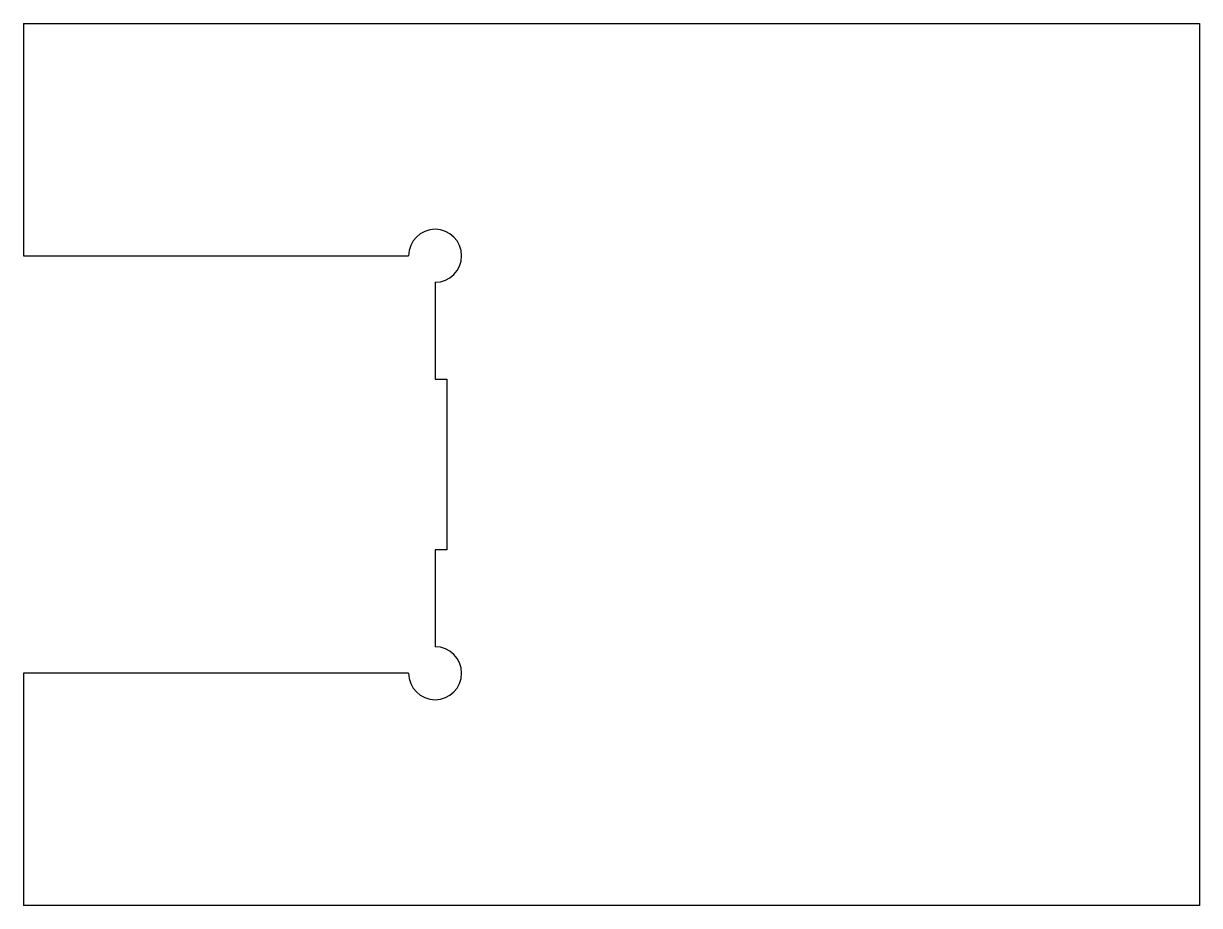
# Model space of a CAD drawing. Header units: millimetres. Extents: x 0 to 20, y -7.5 to 7.5.
import ezdxf

# ---------------------------------------------------------------- set-up
doc = ezdxf.new("R2010")
doc.units = ezdxf.units.MM
doc.layers.add('Shape2DView', color=7, linetype='CONTINUOUS')

msp = doc.modelspace()

# ---------------------------------------------------------------- linework, layer by layer
at = {"layer": 'Shape2DView'}
for p, q in [((0, 7.5), (0, 3.55)), ((0, 7.5), (20, 7.5)), ((20, 7.5), (20, -7.5)), ((0, 3.55), (6.55, 3.55)), ((7, 3.1), (7, 1.45)), ((7, 1.45), (7.2, 1.45)), ((7.2, 1.45), (7.2, -1.45)), ((7, -1.45), (7, -3.1)), ((7.2, -1.45), (7, -1.45)), ((0, -3.55), (0, -7.5)), ((6.55, -3.55), (0, -3.55)), ((20, -7.5), (0, -7.5))]:
    msp.add_line(p, q, dxfattribs=at)
for centre, start, end in [((7, 3.55), -90, 180), ((7, -3.55), 180, 90)]:
    msp.add_arc(centre, 0.45, start, end, dxfattribs=at)

doc.saveas('drawing.dxf')
